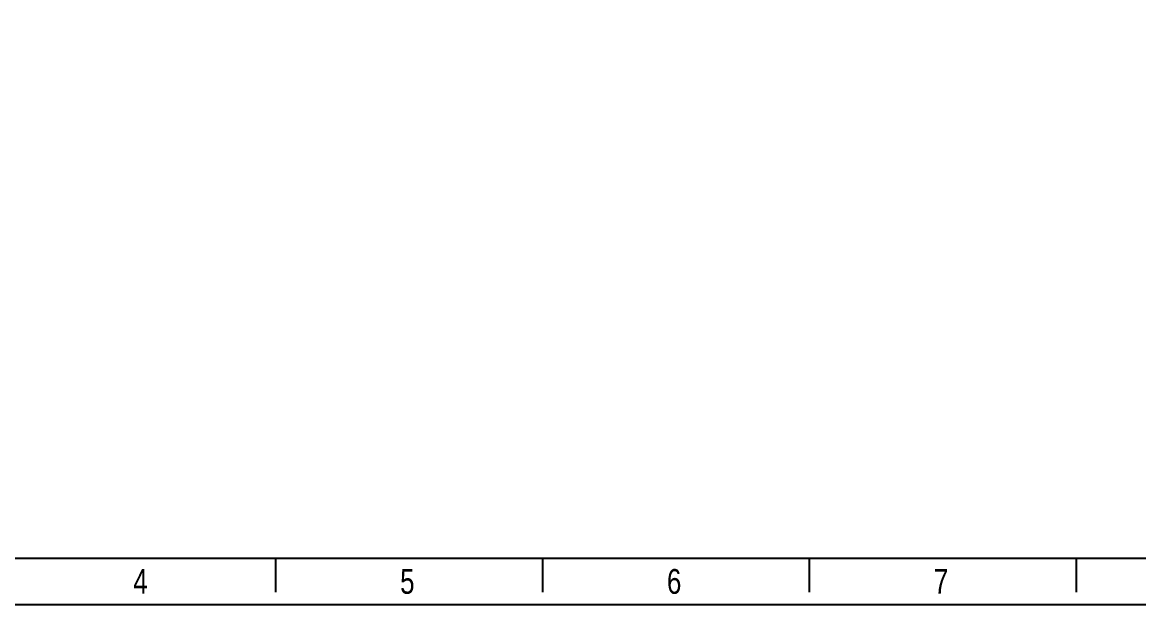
# Model space of a CAD drawing. Header units: millimetres. Extents: x -3132 to 28633, y 682 to 5849.
# Drawn here: x 23030 to 25649, y 682 to 2050 of the extents above; entities that cross this region are included whole.
import ezdxf

# ---------------------------------------------------------------- set-up
doc = ezdxf.new("R2010")
doc.units = ezdxf.units.MM
doc.styles.add('CKSTANDARD', font='arial.ttf')
doc.styles.add('Roamns', font='romans.shx')

# ---------------------------------------------------------------- blocks, each defined once
blk = doc.blocks.new('standard template')
for p, q in [((456, 5254), (37409, 5254)), ((12589, 4851), (12589, 5254)), ((15761, 4851), (15761, 5254)), ((18933, 4851), (18933, 5254)), ((22104, 4851), (22104, 5254))]:
    blk.add_line(p, q)
blk.add_lwpolyline([(37963, 4700), (-97, 4700), (-97, 30879), (37963, 30879)], close=True)
at = {"style": 'CKSTANDARD', "width": 0.75}
for s, p in [('4', (10894, 4830)), ('5', (14066, 4830)), ('6', (17237, 4830)), ('7', (20409, 4830))]:
    blk.add_text(s, height=295, dxfattribs=at).set_placement(p)
at = {"style": 'Roamns'}
for tag, p in [('PAGE_NAME', (27466, 7594)), ('PROJECT_NAME', (27466, 6884)), ('DRAWN_NAME', (27466, 6174)), ('VERSION', (34241, 6174)), ('SELECT_DATA', (27466, 5464)), ('PAGE_NUMBER', (34241, 5464))]:
    blk.add_attdef(tag, p, '', height=285, dxfattribs=at)

msp = doc.modelspace()

# ---------------------------------------------------------------- block references
at = {"transparency": 33554595, "xscale": 0.1973796653409573, "yscale": 0.1973796653409573, "zscale": 0.1973796653409573}
msp.add_blockref('standard template', (21139.597, -245.66), dxfattribs=at)

doc.saveas('drawing.dxf')
